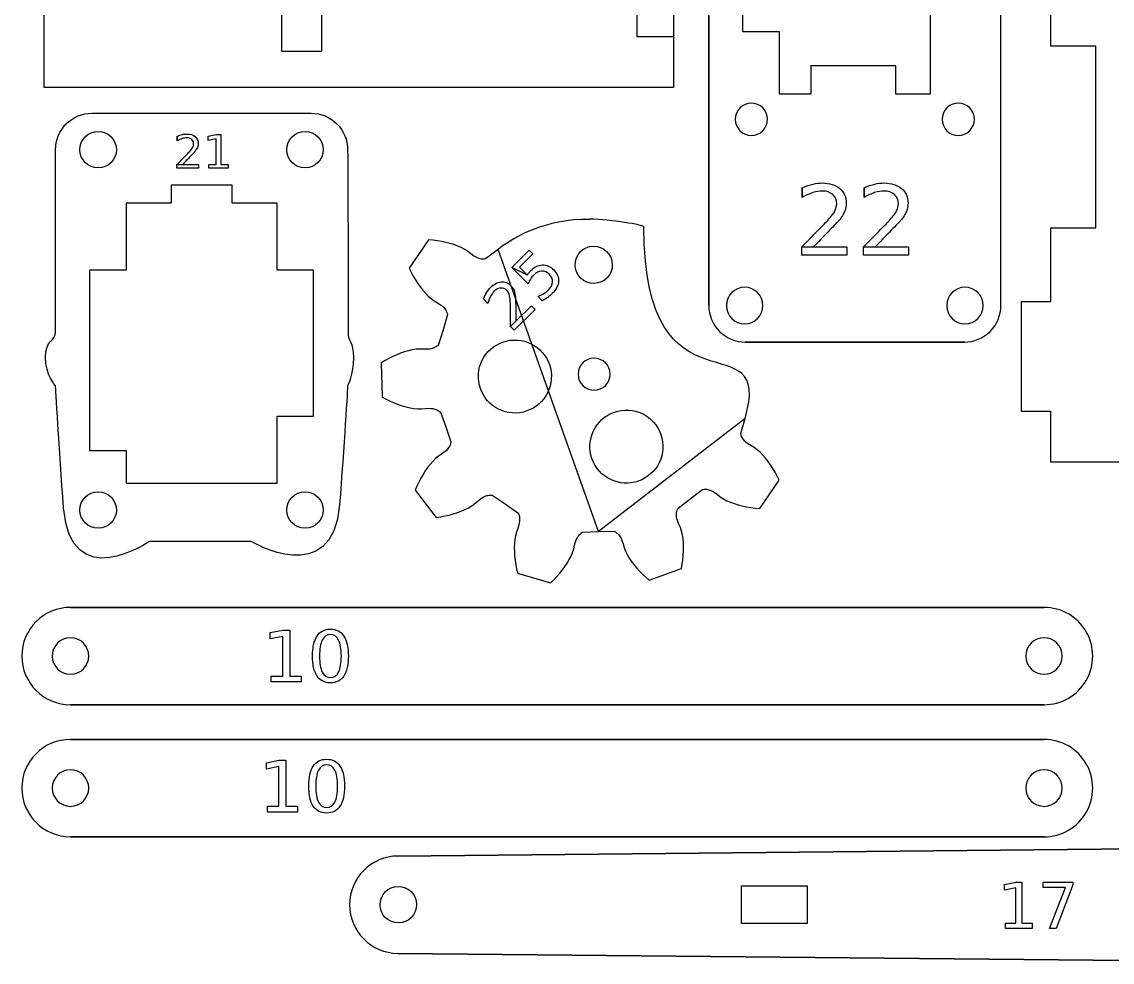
# Model space of a CAD drawing. Extents: x 6 to 931, y 6 to 506.
# Drawn here: x 6 to 261.5, y 11.8 to 232.1 of the extents above; entities that cross this region are included whole.
import ezdxf

# ---------------------------------------------------------------- set-up
doc = ezdxf.new("R2010")
doc.units = 0
doc.layers.add('MeArm1.0', color=7, linetype='CONTINUOUS')

msp = doc.modelspace()

# ---------------------------------------------------------------- linework, layer by layer
at = {"layer": 'MeArm1.0', "color": 5}
for points in [[(218.90005, 237.53511), (218.90005, 215.21892), (210.80621, 215.21892), (210.80621, 221.84805), (210.72411, 221.84805), (190.8239, 221.84805), (190.9188, 221.84805), (190.9188, 215.21892), (183.53188, 215.21892), (183.53188, 215.21892), (183.53188, 229.69176), (183.53188, 229.8347), (174.97512, 229.8347), (174.97512, 279.74934)], [(247.04062, 247.88343), (247.04062, 226.58947), (247.04062, 226.55277), (257.59432, 226.55277), (257.59432, 183.76842), (247.04099, 183.76842), (247.04099, 166.54336), (240.19492, 166.54336), (240.19492, 140.87217), (247.04062, 140.87217), (247.04062, 129.00446), (272.14043, 129.00446), (272.14043, 129.00447), (285.73909, 276.75257)], [(11.240212, 216.74371), (11.240212, 270.93683), (158.70316, 270.93683), (158.70316, 216.74371), (11.240212, 216.74371)], [(158.70316, 253.82349), (150.1464, 253.82349), (150.1464, 248.11892), (138.73708, 248.11892), (138.73708, 251.68434), (131.60697, 251.68434), (131.60697, 248.11892), (121.62393, 248.11892), (121.62393, 239.56143), (131.60697, 239.56143), (131.60697, 235.99619), (138.73708, 235.99619), (138.73708, 239.56143), (150.1464, 239.56143), (150.1464, 228.72314)], [(22.439777, 210.72552), (73.7807, 210.72552)], [(40.97921, 193.89678), (40.97921, 189.61831), (30.425879, 189.61831), (30.425879, 173.93125), (21.869667, 173.93125), (21.869667, 131.71701), (30.425879, 131.71701), (30.425879, 124.01606), (65.794051, 124.01606), (65.794051, 139.70366), (74.35099, 139.70366), (74.35099, 173.93125), (65.794051, 173.93125), (65.794051, 189.61831), (55.24072, 189.61831), (55.24072, 193.89678), (40.97921, 193.89678)], [(59.679107, 110.39786), (35.95045, 110.39786)], [(174.6857, 29.692), (190.01204, 29.692), (190.01204, 20.851), (174.6857, 20.851), (174.6857, 29.692)]]:
    msp.add_lwpolyline(points, dxfattribs=at)
for points in [[(166.98901, 251.31011), (166.98901, 165.65799)], [(66.871838, 234.71285), (66.871838, 225.30011), (76.28477, 225.30011), (76.28477, 234.71285), (66.871838, 234.71285), (66.871838, 234.71285)], [(176.9715, 213.07788), (176.9715, 213.07788)], [(225.46005, 213.07788), (225.46005, 213.07788)], [(23.866055, 197.8901), (23.866055, 197.8901)], [(72.35442, 197.8901), (72.35442, 197.8901)], [(139.08201, 185.93026), (137.16686, 185.82784)], [(117.61116, 178.80105), (114.68795, 176.59765), (114.30569, 176.53615), (113.98677, 176.53215), (113.70272, 176.55895), (113.44094, 176.60825), (113.19504, 176.67235), (112.74122, 176.83482), (112.32317, 177.03398), (111.93306, 177.25962), (111.21691, 177.77515), (110.54201, 178.33339), (109.79063, 178.81149), (108.98247, 179.22972), (108.13068, 179.59921), (107.24111, 179.92415), (106.3174, 180.20765), (105.36374, 180.45136), (104.38161, 180.65582), (103.37301, 180.82194), (102.34014, 180.94918), (101.28444, 181.03938), (96.74583, 174.41365), (97.21042, 173.46146), (97.70258, 172.5445), (98.22158, 171.66424), (98.7665, 170.82231), (99.33825, 170.02036), (99.93647, 169.26222), (100.56098, 168.54972), (101.21306, 167.88888), (101.89453, 167.28591), (102.61287, 166.75815), (103.37667, 166.33025), (104.116, 165.84904), (104.46796, 165.567), (104.80386, 165.24863), (105.12004, 164.88444), (105.26845, 164.67852), (105.40829, 164.45179), (105.53662, 164.19676), (105.6478, 163.89811), (105.7285, 163.51986), (104.7303, 159.99789), (103.65963, 156.49727), (103.38745, 156.22289), (103.13188, 156.03213), (102.88561, 155.88718), (102.64501, 155.77272), (102.40842, 155.68022), (101.94584, 155.54568), (101.49055, 155.46078), (101.04239, 155.41418), (100.16011, 155.41018), (99.28605, 155.46518), (98.39703, 155.41018), (97.49723, 155.27363), (96.59104, 155.07173), (95.68029, 154.81141), (94.76643, 154.49833), (93.85112, 154.13469), (92.93616, 153.72267), (92.02286, 153.26428), (91.11265, 152.76025), (90.20592, 152.21223), (90.42845, 144.18414), (91.36348, 143.68742), (92.3007, 143.23469), (93.23829, 142.82741), (94.17441, 142.46669), (95.10799, 142.15416), (96.03791, 141.89184), (96.96162, 141.68318), (97.87803, 141.53111), (98.78349, 141.44481), (99.67471, 141.43981), (100.54402, 141.54332), (101.4252, 141.58842), (101.87592, 141.56672), (102.33449, 141.50722), (102.80493, 141.3986), (103.04553, 141.3188), (103.29179, 141.21785), (103.5459, 141.08696), (103.81133, 140.91098), (104.09904, 140.65175), (105.36065, 137.21576), (106.5529, 133.75494), (106.4934, 133.37249), (106.3992, 133.06836), (106.28474, 132.80585), (106.1575, 132.572), (106.02095, 132.35823), (105.7254, 131.97688), (105.40721, 131.64117), (105.07186, 131.33996), (104.36028, 130.81786), (103.62149, 130.34907), (102.93363, 129.78188), (102.2863, 129.14276), (101.67202, 128.44633), (101.08785, 127.7006), (100.53271, 126.90979), (100.00641, 126.07771), (99.50804, 125.20694), (99.0387, 124.29929), (98.59784, 123.35696), (98.18692, 122.38049), (103.08533, 116.01654), (104.13483, 116.16404), (105.15876, 116.34879), (106.15659, 116.56986), (107.12576, 116.82853), (108.06499, 117.125), (108.97099, 117.45925), (109.84195, 117.83293), (110.67146, 118.24842), (111.45534, 118.71101), (112.17934, 119.23019), (112.82211, 119.82476), (113.50869, 120.3799), (113.88548, 120.62671), (114.29165, 120.84778), (114.73617, 121.03599), (114.97787, 121.11379), (115.23599, 121.17639), (115.51913, 121.21979), (115.83677, 121.23439), (116.22178, 121.19349), (119.26291, 119.15567), (122.26114, 117.05632), (122.43822, 116.71166), (122.54008, 116.41063), (122.60218, 116.13115), (122.63688, 115.86717), (122.65148, 115.61416), (122.63688, 115.13186), (122.57738, 114.67292), (122.48278, 114.23206), (122.2137, 113.39159), (121.89168, 112.57722), (121.66878, 111.71448), (121.52128, 110.81669), (121.43278, 109.89243), (121.39868, 108.94608), (121.41328, 107.98038), (121.47648, 106.9977), (121.58565, 106.00006), (121.73936, 104.98945), (121.93706, 103.96807), (122.17821, 102.93665), (129.88227, 100.66753), (130.64351, 101.4034), (131.36368, 102.15478), (132.04113, 102.92004), (132.67294, 103.69935), (133.25875, 104.49108), (133.79527, 105.29431), (134.27976, 106.10831), (134.70712, 106.93198), (135.0693, 107.76734), (135.34988, 108.61274), (135.52057, 109.47128), (135.74986, 110.32362), (135.90922, 110.74531), (136.10839, 111.16336), (136.35739, 111.57629), (136.5069, 111.7813), (136.67923, 111.98411), (136.88259, 112.18547), (137.13196, 112.38354), (137.46676, 112.57722), (141.12528, 112.71523), (141.12523, 112.71444)], [(144.37958, 175.28907), (144.37958, 175.28907)], [(175.40302, 169.93646), (175.40302, 169.93646)], [(227.02891, 169.93683), (227.02891, 169.93683)], [(175.54523, 157.10105), (226.88615, 157.10105)], [(140.10385, 153.3308), (140.10385, 153.3308)], [(112.98466, 148.73926), (112.98466, 148.73926)], [(141.12523, 112.71444), (144.7843, 112.77874), (145.13006, 112.60441), (145.39019, 112.42058), (145.60451, 112.23072), (145.78761, 112.03722), (145.94807, 111.84152), (146.21971, 111.44264), (146.44133, 111.03647), (146.62388, 110.62445), (146.90026, 109.78562), (147.11805, 108.93803), (147.44518, 108.10906), (147.85245, 107.29561), (148.3249, 106.49622), (148.85375, 105.71015), (149.43427, 104.93795), (150.06243, 104.18054), (150.73732, 103.43737), (151.45493, 102.71082), (152.21563, 102.00033), (153.01721, 101.30754), (160.58363, 103.99982), (160.76746, 105.04255), (160.90821, 106.07434), (161.00591, 107.09115), (161.05981, 108.093), (161.06881, 109.07787), (161.03051, 110.04284), (160.94401, 110.98626), (160.80545, 111.90468), (160.60775, 112.7928), (160.33812, 113.6413), (159.97064, 114.43668), (159.65556, 115.26108), (159.53708, 115.69629), (159.45218, 116.15066), (159.41078, 116.63132), (159.41133, 116.88488), (159.43163, 117.15032), (159.47813, 117.43236), (159.56303, 117.73978), (159.72075, 118.0932), (162.59795, 120.35502), (165.52116, 122.55842), (165.90415, 122.61992), (166.22234, 122.62392), (166.50694, 122.59602), (166.76817, 122.54782), (167.01407, 122.48322), (167.46789, 122.32075), (167.88594, 122.12195), (168.27569, 121.89632), (168.99239, 121.37988), (169.6671, 120.82218), (170.41903, 120.34353), (171.22682, 119.9253), (172.07861, 119.55637), (172.96855, 119.23142), (173.89172, 118.94792), (174.84592, 118.70421), (175.82804, 118.49921), (176.8361, 118.33363), (177.86898, 118.20585), (178.92467, 118.11675), (183.46347, 124.74193), (182.99924, 125.69412), (182.50653, 126.61108), (181.98808, 127.49134), (181.44207, 128.33327), (180.87087, 129.13468), (180.27264, 129.89391), (179.64813, 130.60586), (178.99605, 131.2667), (178.31404, 131.86912), (177.59679, 132.39798), (176.83245, 132.82478), (176.09311, 133.30654), (175.74115, 133.58858), (175.40525, 133.9064), (175.08907, 134.27169), (174.94066, 134.47706), (174.80101, 134.70324), (174.67267, 134.95882), (174.56077, 135.25692), (174.48067, 135.63572), (175.47941, 139.15769)], [(151.29867, 124.84557), (151.29867, 124.84557)], [(23.866055, 113.46273), (23.866055, 113.46273)], [(72.35442, 113.46273), (72.35442, 113.46273)], [(245.56684, 94.92572), (17.38414, 94.92572)], [(13.10567, 83.51695), (13.10567, 83.51695)], [(241.28837, 83.51695), (241.28837, 83.51695)], [(17.38414, 72.10781), (245.56684, 72.10781)], [(17.38414, 72.10781), (17.38414, 72.10781)], [(245.56684, 63.98406), (17.38414, 63.98406)], [(13.10567, 52.57529), (13.10567, 52.57529)], [(241.28837, 52.57529), (241.28837, 52.57529)], [(17.38414, 41.16616), (245.56684, 41.16616)], [(17.38414, 41.16616), (17.38414, 41.16616)], [(306.00851, 38.7626), (94.1131, 36.6618)], [(89.94835, 25.2112), (89.94835, 25.2112)], [(94.11529, 13.845), (306.01107, 11.7827)]]:
    msp.add_lwpolyline(points, close=True, dxfattribs=at)
at = {"layer": 'MeArm1.0', "color": 7}
for points in [[(42.396659, 204.25165), (42.396659, 205.33102)], [(49.793485, 198.71197), (51.539516, 198.71197), (51.539516, 204.73843), (49.640045, 204.35747), (49.640045, 205.33102), (51.528934, 205.71197), (52.597717, 205.71197), (52.597717, 198.71197), (54.343749, 198.71197), (54.343749, 197.8125), (49.793485, 197.8125), (49.793485, 198.71197), (49.793485, 198.71197)], [(43.629463, 198.71197), (47.359622, 198.71197), (47.359622, 197.8125), (42.343749, 197.8125), (42.343749, 198.71197)], [(43.629463, 198.71197), (43.629463, 198.71197)], [(188.89062, 191.0111), (188.89062, 193.2759)], [(203.36759, 191.0111), (203.36759, 193.2759)], [(191.47738, 179.38734), (199.30427, 179.38734), (199.30427, 177.5), (188.7796, 177.5), (188.7796, 179.38734)], [(191.47738, 179.38734), (191.47738, 179.38734)], [(205.95435, 179.38734), (213.78124, 179.38734), (213.78124, 177.5), (203.25657, 177.5), (203.25657, 179.38734)], [(205.95435, 179.38734), (205.95435, 179.38734)], [(120.80229, 174.583959), (124.871498, 178.653168), (125.743838, 177.780828), (122.623942, 174.660931), (124.502039, 172.782834)], [(124.650846, 170.735403), (120.802286, 174.583963), (120.80229, 174.583959)], [(115.214179, 166.163309), (114.16737, 167.210117)], [(127.960604, 166.779081), (126.918928, 167.820757)], [(121.782387, 161.986338), (125.400037, 165.603988), (126.272377, 164.731648), (121.407794, 159.867064), (120.535454, 160.739404)], [(121.782387, 161.986338), (121.782387, 161.986338)], [(64.448631, 78.837923), (67.137406, 78.837923), (67.137406, 88.11827), (64.212345, 87.531628), (64.212345, 89.030824), (67.12111, 89.617466), (68.766966, 89.617466), (68.766966, 78.837923), (71.455741, 78.837923), (71.455741, 77.452797), (64.448631, 77.452797), (64.448631, 78.837923), (64.448631, 78.837923)], [(78.308043, 89.837456), (78.308043, 89.837456)], [(78.308043, 88.533808), (78.308043, 88.533808)], [(63.564751, 48.343947), (66.253525, 48.343947), (66.253525, 57.624293), (63.328464, 57.037652), (63.328464, 58.536847), (66.23723, 59.123489), (67.883086, 59.123489), (67.883086, 48.343947), (70.57186, 48.343947), (70.57186, 46.95882), (63.564751, 46.95882), (63.564751, 48.343947), (63.564751, 48.343947)], [(77.424162, 59.34348), (77.424162, 59.34348)], [(77.424162, 58.039831), (77.424162, 58.039831)], [(236.53845, 20.920441), (238.9318, 20.920441), (238.9318, 29.181147), (236.32812, 28.65896), (236.32812, 29.993438), (238.9173, 30.515625), (240.38232, 30.515625), (240.38232, 20.920441), (242.77568, 20.920441), (242.77568, 19.6875), (236.53845, 19.6875), (236.53845, 20.920441), (236.53845, 20.920441)], [(245.37211, 30.515625), (252.3346, 30.515625), (252.3346, 29.891902), (248.40369, 19.6875), (246.8734, 19.6875), (250.57222, 29.282684), (245.37211, 29.282684), (245.37211, 30.515625), (245.37211, 30.515625)]]:
    msp.add_lwpolyline(points, close=True, dxfattribs=at)
at = {"layer": 'MeArm1.0', "color": 5}
for points in [[(235.44309, 165.65799), (235.44309, 165.65799), (235.44309, 226.03177), (235.44309, 249.17188)], [(150.1464, 228.72314), (150.14677, 228.72314), (158.70371, 228.72314), (158.70371, 228.72314)], [(176.9715, 213.07788), (174.88402, 213.07788), (173.19195, 211.38581), (173.19195, 209.29887)], [(180.75051, 209.29833), (180.75051, 211.38581), (179.05844, 213.07788), (176.9715, 213.07788)], [(225.46005, 213.07788), (223.37257, 213.07788), (221.68032, 211.38581), (221.68032, 209.29887)], [(229.23906, 209.29833), (229.23906, 211.38581), (227.54699, 213.07788), (225.46005, 213.07788)], [(16.389091, 208.2189), (17.993723, 209.82353), (20.170655, 210.72552), (22.439777, 210.72552)], [(73.7807, 210.72552), (76.04982, 210.72552), (78.22621, 209.82353), (79.83139, 208.2189)], [(13.883382, 202.16858), (13.883382, 204.43824), (14.784459, 206.61408), (16.389091, 208.2189)], [(79.83139, 208.2189), (81.43602, 206.61408), (82.33746, 204.43824), (82.33746, 202.16858)], [(173.19195, 209.29887), (173.19195, 207.21139), (174.88402, 205.51913), (176.97096, 205.51913)], [(176.97096, 205.51913), (179.05844, 205.51913), (180.75051, 207.21139), (180.75051, 209.29833)], [(221.68032, 209.29887), (221.68032, 207.21139), (223.37257, 205.51913), (225.45951, 205.51913)], [(225.45951, 205.51913), (227.54699, 205.51913), (229.23906, 207.21139), (229.23906, 209.29833)], [(19.587584, 202.16858), (19.587584, 204.53135), (21.503285, 206.44705), (23.866055, 206.44705)], [(23.866055, 206.44705), (26.228826, 206.44705), (28.143979, 204.53135), (28.143979, 202.16858)], [(68.07613, 202.16858), (68.07559, 204.53135), (69.99129, 206.44705), (72.35406, 206.44705)], [(72.35406, 206.44705), (74.71719, 206.44705), (76.63235, 204.53135), (76.63289, 202.16858)], [(13.883382, 159.4996), (13.883382, 175.83399), (13.883382, 202.16858), (13.883382, 202.16858)], [(23.866055, 197.8901), (21.503285, 197.8901), (19.587584, 199.8058), (19.587584, 202.16858)], [(28.143979, 202.16858), (28.143979, 199.8058), (26.228826, 197.8901), (23.866055, 197.8901)], [(72.35442, 197.8901), (69.99129, 197.8901), (68.07613, 199.8058), (68.07613, 202.16858)], [(76.63289, 202.16858), (76.63289, 199.8058), (74.71719, 197.8901), (72.35442, 197.8901)], [(82.33746, 202.16858), (82.39606, 202.20528), (82.46543, 175.57312), (82.43896, 159.24805)], [(137.16686, 185.82784), (127.04216, 185.41838), (120.36057, 180.95936), (117.61116, 178.80105)], [(151.76006, 184.09068), (151.70676, 184.59671), (144.01822, 185.73675), (139.08201, 185.93026)], [(175.47941, 139.15769), (182.40982, 163.14083), (151.94791, 137.30716), (151.76006, 184.09068)], [(135.6536, 175.11528), (135.606, 177.52515), (137.52001, 179.51734), (139.92988, 179.56554)], [(139.92988, 179.56554), (142.3392, 179.61354), (144.33194, 177.69839), (144.37958, 175.28907)], [(140.10385, 170.83937), (137.69398, 170.79117), (135.70161, 172.70596), (135.6536, 175.11528)], [(144.37958, 175.28907), (144.42778, 172.8792), (142.51262, 170.88756), (140.10385, 170.83937)], [(175.40302, 169.93646), (173.04025, 169.93646), (171.12455, 168.02131), (171.12455, 165.65854)], [(179.68094, 165.65799), (179.68094, 168.02131), (177.76579, 169.93646), (175.40302, 169.93646)], [(227.02891, 169.93683), (224.66614, 169.93683), (222.75044, 168.02131), (222.75044, 165.65854)], [(231.30793, 165.65799), (231.30793, 168.02131), (229.39168, 169.93683), (227.02891, 169.93683)], [(166.98901, 165.65799), (166.98901, 163.38887), (167.88991, 161.2123), (169.49454, 159.60767)], [(171.12455, 165.65854), (171.12455, 163.29577), (173.04025, 161.38007), (175.40247, 161.38007)], [(175.40247, 161.38007), (177.76579, 161.37952), (179.68094, 163.29577), (179.68094, 165.65799)], [(222.75044, 165.65854), (222.75007, 163.29577), (224.66614, 161.37952), (227.02891, 161.37952)], [(227.02891, 161.37952), (229.39168, 161.37952), (231.30738, 163.29577), (231.30793, 165.65799)], [(232.93684, 159.60767), (234.54165, 161.2123), (235.44309, 163.38887), (235.44309, 165.65799)], [(11.519699, 153.45494), (11.519699, 157.7639), (13.883382, 157.21697), (13.883382, 159.4996)], [(82.43896, 159.24805), (82.43496, 157.11712), (83.68342, 157.29091), (83.68342, 153.45494)], [(169.49454, 159.60767), (171.09917, 158.00304), (173.27629, 157.10105), (175.54523, 157.10105)], [(226.88615, 157.10105), (229.15582, 157.10105), (231.3322, 158.00304), (232.93684, 159.60767)], [(112.98466, 148.73926), (112.82529, 153.46224), (116.52525, 157.41979), (121.24824, 157.57861)], [(121.24824, 157.57861), (125.97122, 157.73797), (129.92877, 154.03874), (130.08814, 149.31576)], [(13.883382, 146.83451), (13.883382, 146.83451), (11.519699, 149.48024), (11.519699, 153.45494)], [(83.68342, 153.45494), (83.68342, 149.42803), (82.3789, 146.85988), (82.33746, 146.83451)], [(140.10385, 153.3308), (138.03134, 153.3308), (136.35113, 151.6506), (136.35113, 149.57808)], [(143.85694, 149.57808), (143.85694, 151.6506), (142.17618, 153.3308), (140.10385, 153.3308)], [(121.82474, 140.47586), (117.1023, 140.31631), (113.14402, 144.01627), (112.98466, 148.73926)], [(130.08814, 149.31576), (130.2475, 144.59277), (126.54754, 140.63523), (121.82474, 140.47586)], [(136.35113, 149.57808), (136.35058, 147.50557), (138.03134, 145.82481), (140.10385, 145.82481)], [(140.10385, 145.82481), (142.17618, 145.82481), (143.85639, 147.50557), (143.85694, 149.57808)], [(15.780462, 118.23792), (14.689714, 132.07007), (13.883382, 146.83451), (13.883382, 146.83451)], [(82.33746, 146.83451), (82.33746, 146.83451), (81.53076, 132.45343), (80.44056, 118.98109)], [(144.06815, 140.35209), (148.35027, 142.34902), (153.44001, 140.49649), (155.43639, 136.21436)], [(139.93043, 128.98384), (137.93404, 133.26542), (139.78603, 138.35515), (144.06815, 140.35209)], [(155.43639, 136.21436), (157.43278, 131.93279), (155.58079, 126.84251), (151.29867, 124.84557)], [(151.29867, 124.84557), (147.01673, 122.84918), (141.92736, 124.70172), (139.93043, 128.98384)], [(19.588132, 117.74065), (19.588132, 120.10342), (21.503285, 122.01912), (23.866055, 122.01912)], [(23.866055, 122.01912), (26.228826, 122.01912), (28.143979, 120.10342), (28.143979, 117.7412)], [(68.0765, 117.74065), (68.07613, 120.10397), (69.99129, 122.01912), (72.35406, 122.01912)], [(72.35406, 122.01912), (74.71719, 122.01912), (76.63235, 120.10397), (76.63235, 117.7412)], [(35.95045, 110.39786), (35.95045, 110.39786), (17.40481, 97.63382), (15.780462, 118.23792)], [(23.866055, 113.46273), (21.503285, 113.46273), (19.588132, 115.37843), (19.588132, 117.74065)], [(28.143979, 117.7412), (28.143979, 115.37843), (26.228826, 113.46273), (23.866055, 113.46273)], [(80.44056, 118.98109), (78.81567, 98.91151), (59.679107, 110.39786), (59.679107, 110.39786)], [(72.35442, 113.46273), (69.99129, 113.46273), (68.0765, 115.37788), (68.0765, 117.74065)], [(76.63235, 117.7412), (76.63235, 115.37788), (74.71719, 113.46273), (72.35442, 113.46273)], [(17.38414, 94.92572), (11.08281, 94.92572), (5.975, 89.81773), (5.975, 83.51695)], [(255.44728, 89.22097), (253.40945, 92.75116), (249.64286, 94.92572), (245.56684, 94.92572)], [(17.38414, 87.79542), (15.02137, 87.79542), (13.10567, 85.87972), (13.10567, 83.51695)], [(21.66261, 83.5164), (21.66261, 85.87972), (19.74691, 87.79487), (17.38414, 87.79542)], [(245.56684, 87.79542), (243.20407, 87.79542), (241.28837, 85.87972), (241.28837, 83.51695)], [(249.84513, 83.5164), (249.84513, 85.87972), (247.92997, 87.79487), (245.56684, 87.79542)], [(255.44728, 77.81238), (257.48566, 81.34202), (257.48566, 85.69132), (255.44728, 89.22097)], [(5.975, 83.51695), (5.975, 77.2158), (11.08281, 72.10781), (17.38414, 72.10781)], [(13.10567, 83.51695), (13.10567, 81.15363), (15.02137, 79.23793), (17.38414, 79.23793)], [(17.38414, 79.23793), (19.74691, 79.23793), (21.66261, 81.15363), (21.66261, 83.5164)], [(241.28837, 83.51695), (241.28837, 81.15363), (243.20407, 79.23793), (245.56684, 79.23793)], [(245.56684, 79.23793), (247.92997, 79.23793), (249.84513, 81.15363), (249.84513, 83.5164)], [(245.56684, 72.10781), (249.64286, 72.10781), (253.40945, 74.28219), (255.44728, 77.81238)], [(17.38414, 63.98406), (11.08281, 63.98406), (5.975, 58.87662), (5.975, 52.57529)], [(255.44728, 58.27986), (253.40945, 61.81005), (249.64286, 63.98406), (245.56684, 63.98406)], [(17.38414, 56.85377), (15.02137, 56.85377), (13.10567, 54.93807), (13.10567, 52.57529)], [(21.66261, 52.57529), (21.66261, 54.93807), (19.74691, 56.85377), (17.38414, 56.85377)], [(245.56684, 56.85377), (243.20407, 56.85377), (241.28837, 54.93807), (241.28837, 52.57529)], [(249.84513, 52.57529), (249.84513, 54.93807), (247.92997, 56.85377), (245.56684, 56.85377)], [(255.44728, 46.87073), (257.48566, 50.40092), (257.48566, 54.74967), (255.44728, 58.27986)], [(5.975, 52.57529), (5.975, 46.27415), (11.08281, 41.16616), (17.38414, 41.16616)], [(13.10567, 52.57529), (13.10567, 50.21252), (15.02137, 48.29682), (17.38414, 48.29682)], [(17.38414, 48.29682), (19.74691, 48.29682), (21.66261, 50.21252), (21.66261, 52.57529)], [(241.28837, 52.57529), (241.28837, 50.21252), (243.20407, 48.29682), (245.56684, 48.29682)], [(245.56684, 48.29682), (247.92997, 48.29682), (249.84513, 50.21252), (249.84513, 52.57529)], [(245.56684, 41.16616), (249.64286, 41.16616), (253.40945, 43.34054), (255.44728, 46.87073)], [(94.1131, 36.6618), (87.8565, 36.5998), (82.81678, 31.5098), (82.81733, 25.2525)], [(89.94835, 25.2112), (89.92515, 27.574), (91.82115, 29.5078), (94.18392, 29.531)], [(94.18392, 29.531), (96.54706, 29.555), (98.48101, 27.6587), (98.5042, 25.296)], [(82.81733, 25.2525), (82.81833, 18.9948), (87.85851, 13.9054), (94.11529, 13.845)], [(94.26881, 20.9751), (91.90604, 20.9521), (89.97171, 22.8485), (89.94835, 25.2112)], [(98.5042, 25.296), (98.5276, 22.9332), (96.63158, 20.999), (94.26881, 20.9751)]]:
    msp.add_open_spline(points, degree=3, dxfattribs=at)
at = {"layer": 'MeArm1.0', "color": 7}
for points in [[(42.396659, 205.33102), (42.826994, 205.50386), (43.229111, 205.63437), (43.603008, 205.72255)], [(43.587135, 204.78075), (43.216765, 204.66435), (42.81994, 204.487983), (42.396659, 204.25165)], [(44.650627, 204.95536), (44.31553, 204.95536), (43.961033, 204.897157), (43.587135, 204.78075)], [(43.603008, 205.72255), (43.976906, 205.810737), (44.319058, 205.85483), (44.629463, 205.85483)], [(44.629463, 205.85483), (45.447806, 205.85483), (46.100363, 205.650243), (46.587135, 205.24107)], [(45.798776, 204.55853), (45.506007, 204.823083), (45.12329, 204.95536), (44.650627, 204.95536)], [(46.24322, 203.53208), (46.24322, 203.951833), (46.095072, 204.293983), (45.798776, 204.55853)], [(46.587135, 205.24107), (47.073908, 204.831897), (47.317294, 204.28516), (47.317294, 203.60086)], [(45.322585, 201.77017), (45.664737, 202.15465), (45.902832, 202.479167), (46.036871, 202.74372)], [(46.036871, 202.74372), (46.174437, 203.011793), (46.24322, 203.27458), (46.24322, 203.53208)], [(47.132109, 202.67493), (47.01218, 202.38569), (46.791721, 202.04354), (46.470733, 201.64848)], [(47.317294, 203.60086), (47.317294, 203.276347), (47.255566, 202.967703), (47.132109, 202.67493)], [(42.343749, 198.71197), (42.749393, 199.131723), (43.301421, 199.694333), (43.999834, 200.3998)], [(45.629463, 200.75959), (45.1568, 200.272817), (44.490134, 199.590277), (43.629463, 198.71197)], [(43.999834, 200.3998), (44.701774, 201.108793), (45.142691, 201.565583), (45.322585, 201.77017)], [(46.470733, 201.64848), (46.38255, 201.546187), (46.102126, 201.24989), (45.629463, 200.75959)], [(191.42187, 194.09745), (192.20641, 194.282483), (192.924337, 194.375), (193.57565, 194.375)], [(193.57565, 194.375), (195.292757, 194.375), (196.662, 193.945723), (197.68338, 193.08717)], [(205.89884, 194.09745), (206.68338, 194.282483), (207.40131, 194.375), (208.05263, 194.375)], [(208.05263, 194.375), (209.76973, 194.375), (211.138973, 193.945723), (212.16036, 193.08717)], [(188.89062, 193.2759), (189.79358, 193.638567), (190.63733, 193.912417), (191.42187, 194.09745)], [(191.38856, 192.1213), (190.611427, 191.877053), (189.77878, 191.506987), (188.89062, 191.0111)], [(193.62006, 192.48766), (192.916933, 192.48766), (192.1731, 192.36554), (191.38856, 192.1213)], [(196.02919, 191.65502), (195.414877, 192.210113), (194.611833, 192.48766), (193.62006, 192.48766)], [(197.68338, 193.08717), (198.70476, 192.228617), (199.21545, 191.081413), (199.21545, 189.64556)], [(203.36759, 193.2759), (204.27055, 193.638567), (205.1143, 193.912417), (205.89884, 194.09745)], [(205.86554, 192.1213), (205.0884, 191.877053), (204.25575, 191.506987), (203.36759, 191.0111)], [(208.09703, 192.48766), (207.39391, 192.48766), (206.65008, 192.36554), (205.86554, 192.1213)], [(210.50616, 191.65502), (209.891853, 192.210113), (209.08881, 192.48766), (208.09703, 192.48766)], [(212.16036, 193.08717), (213.18174, 192.228617), (213.69243, 191.081413), (213.69243, 189.64556)], [(196.96175, 189.50123), (196.96175, 190.38199), (196.650897, 191.09992), (196.02919, 191.65502)], [(196.52878, 187.84704), (196.817427, 188.40954), (196.96175, 188.960937), (196.96175, 189.50123)], [(199.21545, 189.64556), (199.21545, 188.96464), (199.08593, 188.317023), (198.82689, 187.70271)], [(211.43873, 189.50123), (211.43873, 190.38199), (211.127873, 191.09992), (210.50616, 191.65502)], [(211.00575, 187.84704), (211.294403, 188.40954), (211.43873, 188.960937), (211.43873, 189.50123)], [(213.69243, 189.64556), (213.69243, 188.96464), (213.562907, 188.317023), (213.30386, 187.70271)], [(195.03001, 185.80428), (195.747937, 186.61102), (196.247527, 187.29194), (196.52878, 187.84704)], [(198.82689, 187.70271), (198.575243, 187.095803), (198.11266, 186.377877), (197.43914, 185.54893)], [(209.50698, 185.80428), (210.224913, 186.61102), (210.724503, 187.29194), (211.00575, 187.84704)], [(213.30386, 187.70271), (213.052213, 187.095803), (212.58963, 186.377877), (211.91611, 185.54893)], [(192.25452, 182.92886), (193.72738, 184.416527), (194.652543, 185.375), (195.03001, 185.80428)], [(197.43914, 185.54893), (197.254107, 185.33429), (196.6657, 184.71258), (195.67392, 183.6838)], [(206.73149, 182.92886), (208.20435, 184.416527), (209.129513, 185.375), (209.50698, 185.80428)], [(211.91611, 185.54893), (211.731077, 185.33429), (211.142673, 184.71258), (210.1509, 183.6838)], [(188.7796, 179.38734), (189.630753, 180.268093), (190.78906, 181.4486), (192.25452, 182.92886)], [(195.67392, 183.6838), (194.682147, 182.66242), (193.2833, 181.230267), (191.47738, 179.38734)], [(203.25657, 179.38734), (204.107723, 180.268093), (205.26603, 181.4486), (206.73149, 182.92886)], [(210.1509, 183.6838), (209.15912, 182.66242), (207.76027, 181.230267), (205.95435, 179.38734)], [(124.840713, 173.347291), (124.963863, 173.52518), (125.1007, 173.689387), (125.251224, 173.839911)], [(125.251224, 173.839911), (126.106456, 174.695142), (127.018135, 175.138153), (127.986261, 175.168941)], [(127.986261, 175.168941), (128.954389, 175.19973), (129.838702, 174.814874), (130.639202, 174.014374)], [(130.639202, 174.014374), (131.46365, 173.189926), (131.848507, 172.291931), (131.793775, 171.320387)], [(118.318687, 171.186965), (119.187604, 171.262224), (119.953894, 170.968022), (120.617557, 170.304359)], [(124.502039, 172.782834), (124.601245, 172.984667), (124.714136, 173.17282), (124.840713, 173.347291)], [(125.205036, 171.864311), (124.992939, 171.52906), (124.808209, 171.152758), (124.650846, 170.735403)], [(125.943959, 172.787966), (125.666863, 172.510869), (125.420555, 172.202985), (125.205036, 171.864311)], [(127.816929, 173.727018), (127.160107, 173.692808), (126.535784, 173.379791), (125.943959, 172.787966)], [(129.602662, 172.977833), (129.068995, 173.5115), (128.473751, 173.761228), (127.816929, 173.727018)], [(130.351847, 171.1921), (130.386057, 171.848922), (130.136329, 172.444166), (129.602662, 172.977833)], [(131.793775, 171.320387), (131.735618, 170.352259), (131.239581, 169.401235), (130.305662, 168.467317)], [(114.16737, 167.210117), (114.417103, 167.795101), (114.680516, 168.311664), (114.957611, 168.759806)], [(114.957611, 168.759806), (115.234706, 169.207948), (115.523775, 169.582541), (115.824819, 169.883585)], [(115.824819, 169.883585), (116.618476, 170.677241), (117.449765, 171.111701), (118.318687, 171.186965)], [(116.717686, 169.031772), (116.392695, 168.706781), (116.105336, 168.306531), (115.855608, 167.831021)], [(118.216059, 169.760432), (117.675547, 169.733062), (117.176089, 169.490175), (116.717686, 169.031772)], [(119.642591, 169.195976), (119.235499, 169.603069), (118.759988, 169.791221), (118.216059, 169.760432)], [(120.207046, 168.231271), (120.080472, 168.624679), (119.89232, 168.946248), (119.642591, 169.195976)], [(120.617557, 170.304359), (120.932283, 169.989633), (121.17175, 169.630434), (121.335956, 169.226764)], [(121.335956, 169.226764), (121.500164, 168.829937), (121.618187, 168.284298), (121.690027, 167.589846)], [(128.247966, 168.40061), (128.658477, 168.646916), (129.046753, 168.95309), (129.412794, 169.31913)], [(129.412794, 169.31913), (130.004619, 169.910955), (130.317637, 170.535278), (130.351847, 171.1921)], [(115.855608, 167.831021), (115.609299, 167.358929), (115.395489, 166.803025), (115.214179, 166.163309)], [(120.458488, 166.594352), (120.417436, 167.299066), (120.333622, 167.844705), (120.207046, 168.231271)], [(120.504669, 163.982462), (120.497825, 165.350836), (120.482431, 166.221466), (120.458488, 166.594352)], [(121.690027, 167.589846), (121.703707, 167.405112), (121.719101, 166.845788), (121.736209, 165.911873)], [(126.918928, 167.820757), (127.394442, 167.96102), (127.837455, 168.154304), (128.247966, 168.40061)], [(129.238326, 167.564187), (128.85176, 167.287091), (128.425852, 167.025389), (127.960604, 166.779081)], [(130.305662, 168.467317), (129.984094, 168.145748), (129.628315, 167.844705), (129.238326, 167.564187)], [(120.535454, 160.739404), (120.521772, 161.539907), (120.511511, 162.620926), (120.504669, 163.982462)], [(121.736209, 165.911873), (121.749891, 164.981376), (121.765284, 163.672864), (121.782387, 161.986338)], [(75.179286, 88.216044), (75.901725, 89.296985), (76.944644, 89.837456), (78.308043, 89.837456)], [(78.308043, 89.837456), (79.671442, 89.837456), (80.711644, 89.296985), (81.428651, 88.216044)], [(74.103777, 83.52291), (74.103777, 85.576156), (74.46228, 87.140534), (75.179286, 88.216044)], [(76.393309, 87.279046), (75.969623, 86.447971), (75.75778, 85.195925), (75.75778, 83.52291)], [(78.308043, 88.533808), (77.460671, 88.533808), (76.822426, 88.115554), (76.393309, 87.279046)], [(80.222776, 87.279046), (79.79909, 88.115554), (79.160846, 88.533808), (78.308043, 88.533808)], [(80.866452, 83.52291), (80.866452, 85.195925), (80.651893, 86.447971), (80.222776, 87.279046)], [(81.428651, 88.216044), (82.151089, 87.140534), (82.512308, 85.576156), (82.512308, 83.52291)], [(75.179286, 78.829776), (74.46228, 79.910717), (74.103777, 81.475095), (74.103777, 83.52291)], [(75.75778, 83.52291), (75.75778, 81.855326), (75.969623, 80.60328), (76.393309, 79.766773)], [(80.222776, 79.766773), (80.651893, 80.60328), (80.866452, 81.855326), (80.866452, 83.52291)], [(82.512308, 83.52291), (82.512308, 81.475095), (82.151089, 79.910717), (81.428651, 78.829776)], [(76.393309, 79.766773), (76.822426, 78.935697), (77.460671, 78.520159), (78.308043, 78.520159)], [(78.308043, 78.520159), (79.160846, 78.520159), (79.79909, 78.935697), (80.222776, 79.766773)], [(78.308043, 77.216511), (76.944644, 77.216511), (75.901725, 77.754266), (75.179286, 78.829776)], [(81.428651, 78.829776), (80.711644, 77.754266), (79.671442, 77.216511), (78.308043, 77.216511)], [(74.295406, 57.722067), (75.017845, 58.803009), (76.060763, 59.34348), (77.424162, 59.34348)], [(77.424162, 59.34348), (78.787561, 59.34348), (79.827763, 58.803009), (80.54477, 57.722067)], [(73.219896, 53.028933), (73.219896, 55.082179), (73.578399, 56.646557), (74.295406, 57.722067)], [(75.509428, 56.78507), (75.085743, 55.953994), (74.8739, 54.701948), (74.8739, 53.028933)], [(77.424162, 58.039831), (76.576791, 58.039831), (75.938546, 57.621577), (75.509428, 56.78507)], [(79.338895, 56.78507), (78.91521, 57.621577), (78.276965, 58.039831), (77.424162, 58.039831)], [(79.982572, 53.028933), (79.982572, 54.701948), (79.768013, 55.953994), (79.338895, 56.78507)], [(80.54477, 57.722067), (81.267209, 56.646557), (81.628428, 55.082179), (81.628428, 53.028933)], [(74.295406, 48.335799), (73.578399, 49.416741), (73.219896, 50.981119), (73.219896, 53.028933)], [(74.8739, 53.028933), (74.8739, 51.36135), (75.085743, 50.109304), (75.509428, 49.272796)], [(79.338895, 49.272796), (79.768013, 50.109304), (79.982572, 51.36135), (79.982572, 53.028933)], [(81.628428, 53.028933), (81.628428, 50.981119), (81.267209, 49.416741), (80.54477, 48.335799)], [(75.509428, 49.272796), (75.938546, 48.44172), (76.576791, 48.026182), (77.424162, 48.026182)], [(77.424162, 48.026182), (78.276965, 48.026182), (78.91521, 48.44172), (79.338895, 49.272796)], [(77.424162, 46.722534), (76.060763, 46.722534), (75.017845, 47.260289), (74.295406, 48.335799)], [(80.54477, 48.335799), (79.827763, 47.260289), (78.787561, 46.722534), (77.424162, 46.722534)]]:
    msp.add_open_spline(points, degree=3, dxfattribs=at)

doc.saveas('drawing.dxf')
